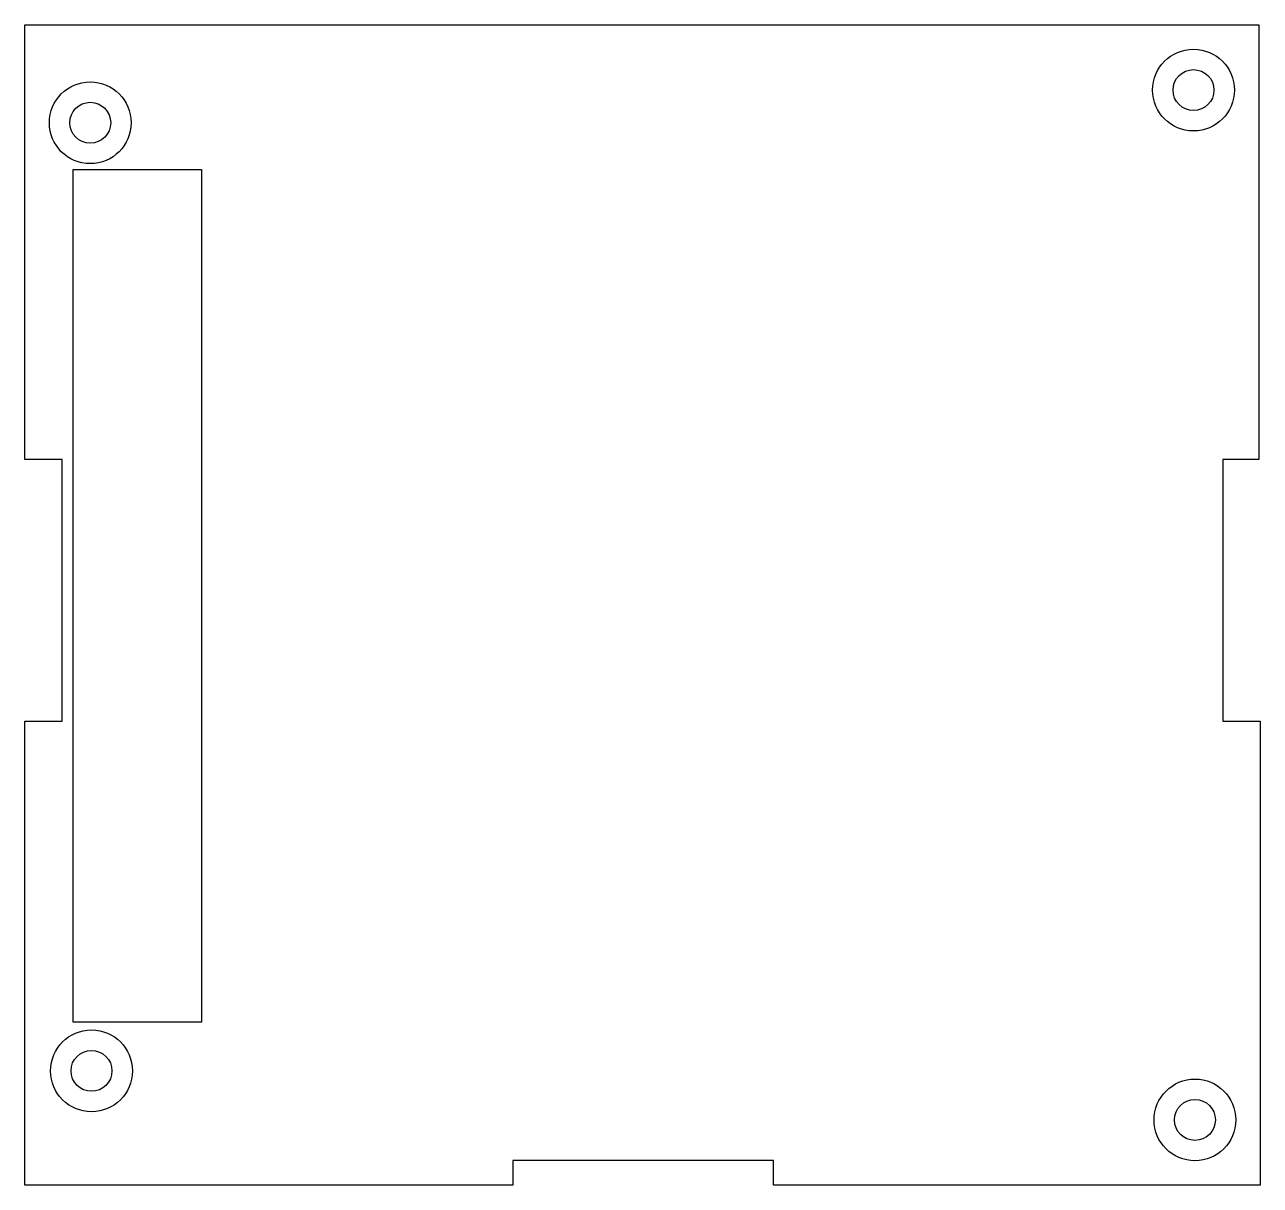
# Model space of a CAD drawing. Extents: x 39 to 135, y 58.9 to 149.1.
import ezdxf

# ---------------------------------------------------------------- set-up
doc = ezdxf.new("R2010")
doc.units = 0
doc.layers.get('0').update_dxf_attribs({"linetype": 'CONTINUOUS'})

msp = doc.modelspace()

# ---------------------------------------------------------------- linework, layer by layer
at = {"color": 7}
for p, q in [((39.034668, 149.105774), (134.924667, 149.105774)), ((39.034668, 115.325783), (39.034668, 149.105774)), ((134.924667, 149.105774), (134.924667, 115.325783)), ((42.79467, 71.615784), (42.79467, 137.855774)), ((52.774666, 137.855774), (52.774666, 71.615784)), ((41.954666, 95.005783), (41.954666, 115.325783)), ((132.11467, 115.325783), (132.11467, 95.005783)), ((39.034668, 58.935783), (39.034668, 95.005783)), ((135.034668, 95.005783), (135.034668, 58.935783)), ((97.22467, 60.855782), (76.954666, 60.855782)), ((76.954666, 58.935783), (39.034668, 58.935783)), ((135.034668, 58.935783), (97.22467, 58.935783))]:
    msp.add_line(p, q, dxfattribs=at)
at = {"color": 7, "ltscale": 0.2495}
for p, q in [((42.79467, 137.855774), (52.774666, 137.855774)), ((52.774666, 71.615784), (42.79467, 71.615784))]:
    msp.add_line(p, q, dxfattribs=at)
at = {"color": 7, "ltscale": 0.073}
for p, q in [((41.954666, 115.325783), (39.034668, 115.325783)), ((39.034668, 95.005783), (41.954666, 95.005783)), ((132.11467, 95.005783), (135.034668, 95.005783))]:
    msp.add_line(p, q, dxfattribs=at)
at = {"color": 7, "ltscale": 0.07025}
msp.add_line((134.924667, 115.325783), (132.11467, 115.325783), dxfattribs=at)
at = {"color": 7, "ltscale": 0.048}
for p, q in [((76.954666, 60.855782), (76.954666, 58.935783)), ((97.22467, 58.935783), (97.22467, 60.855782))]:
    msp.add_line(p, q, dxfattribs=at)
at = {"color": 7}
for centre, radius in [((129.844666, 144.025787), 3.175), ((129.844666, 144.025787), 1.59), ((44.124664, 141.485779), 3.175), ((44.124664, 141.485779), 1.59), ((44.22467, 67.825783), 3.175), ((44.22467, 67.825783), 1.59), ((129.954666, 64.015785), 3.175), ((129.954666, 64.015785), 1.59)]:
    msp.add_circle(centre, radius, dxfattribs=at)

doc.saveas('drawing.dxf')
